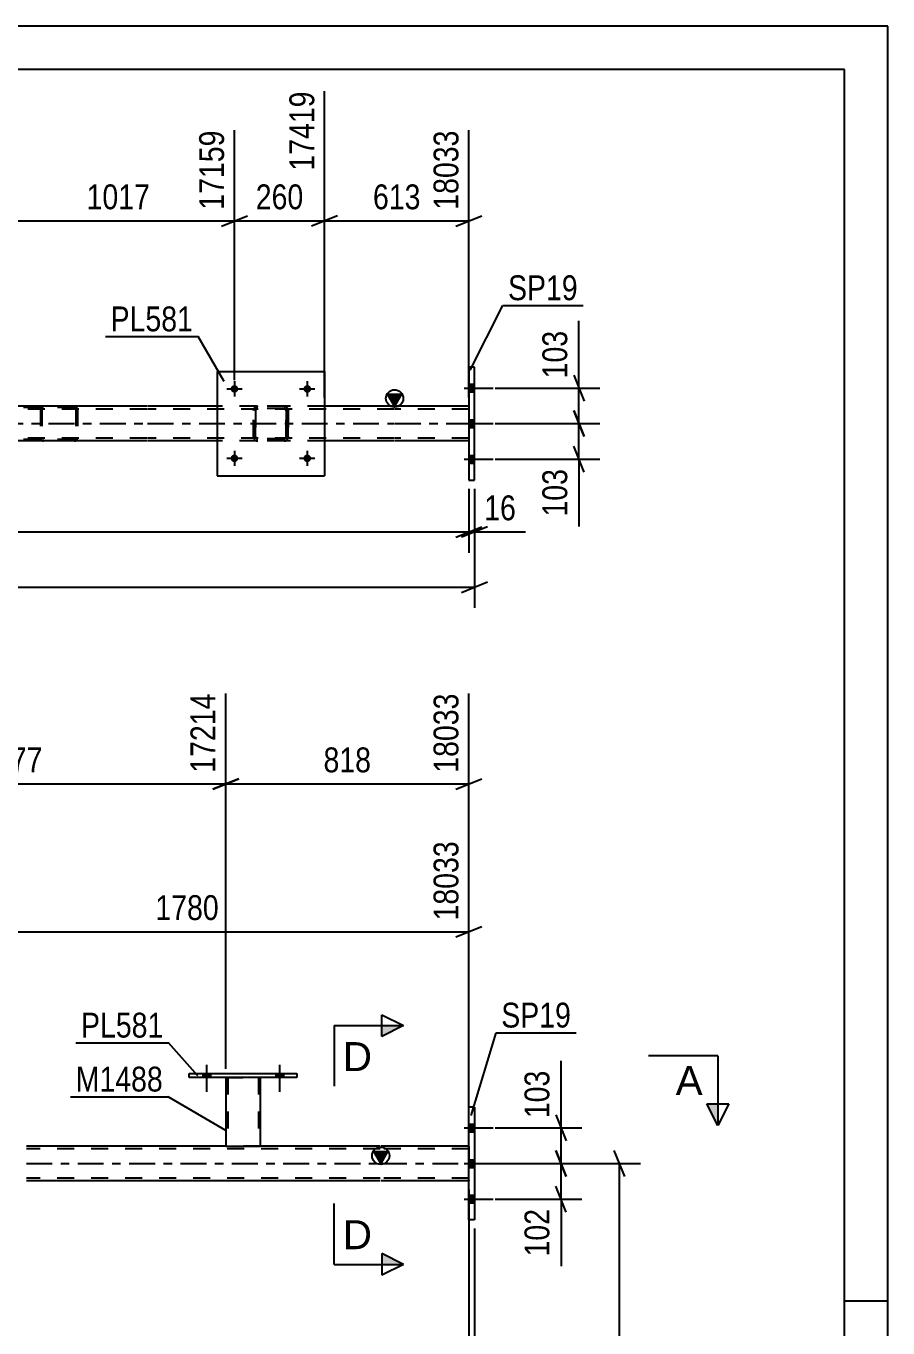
# Model space of a CAD drawing. Header units: millimetres. Extents: x 0 to 841, y 0 to 594.
# Drawn here: x 741.7 to 841, y 443.9 to 594 of the extents above; entities that cross this region are included whole.
import ezdxf

# ---------------------------------------------------------------- set-up
doc = ezdxf.new("R2010")
doc.units = ezdxf.units.MM
doc.linetypes.add('DXK_LINE_DOT2', pattern=[3.9198, 1.9599, -1.9599])
doc.linetypes.add('DXK_LINE_DOT3', pattern=[5.9187, 2.979, -0.9799, 0.9799, -0.9799])
doc.styles.add('Arial', font='ARIAL.TTF', dxfattribs={"height": 0.2})
doc.styles.add('Arial Narrow', font='ARIALN.TTF', dxfattribs={"height": 0.2})

# ---------------------------------------------------------------- blocks, each defined once
blk = doc.blocks.new('Unknown-814521973-1135')
at = {"color": 5, "linetype": 'Continuous'}
for p, q in [((841, 594), (0, 594)), ((841, 0), (841, 594)), ((836, 589), (5, 589)), ((836, 5), (836, 589)), ((841, 447), (836, 447))]:
    blk.add_line(p, q, dxfattribs=at)
blk = doc.blocks.new('Bolt-814521973-5054 - 4986')
at = {"linetype": 'Continuous'}
for points in [[(793.33, 551.83), (793.33, 552.71), (792.69, 552.71), (792.69, 551.83)], [(793.33, 551.83), (793.33, 552.71), (792.69, 552.71), (792.69, 551.83)], [(793.33, 551.83), (793.33, 552.71), (792.69, 552.71), (792.69, 551.83)], [(793.33, 547.73), (793.33, 548.61), (792.69, 548.61), (792.69, 547.73)], [(793.33, 547.73), (793.33, 548.61), (792.69, 548.61), (792.69, 547.73)], [(793.33, 543.63), (793.33, 544.51), (792.69, 544.51), (792.69, 543.63)], [(793.33, 543.63), (793.33, 544.51), (792.69, 544.51), (792.69, 543.63)], [(793.33, 543.63), (793.33, 544.51), (792.69, 544.51), (792.69, 543.63)]]:
    blk.add_hatch(color=1, dxfattribs=at).paths.add_polyline_path(points)
at = {"color": 1, "linetype": 'Continuous'}
for p, q in [((792.17, 552.27), (795.49, 552.27)), ((792.17, 552.27), (795.49, 552.27)), ((792.17, 552.27), (795.49, 552.27)), ((792.69, 552.71), (793.33, 552.71)), ((792.69, 552.71), (793.33, 552.71)), ((792.69, 552.71), (793.33, 552.71)), ((792.69, 551.83), (793.33, 551.83)), ((792.69, 551.83), (793.33, 551.83)), ((792.69, 551.83), (793.33, 551.83)), ((792.17, 548.17), (795.49, 548.17)), ((792.17, 548.17), (795.49, 548.17)), ((792.69, 548.61), (793.33, 548.61)), ((792.69, 548.61), (793.33, 548.61)), ((792.69, 547.73), (793.33, 547.73)), ((792.69, 547.73), (793.33, 547.73)), ((792.17, 544.07), (795.49, 544.07)), ((792.17, 544.07), (795.49, 544.07)), ((792.17, 544.07), (795.49, 544.07)), ((792.69, 544.51), (793.33, 544.51)), ((792.69, 544.51), (793.33, 544.51)), ((792.69, 544.51), (793.33, 544.51)), ((792.69, 543.63), (793.33, 543.63)), ((792.69, 543.63), (793.33, 543.63)), ((792.69, 543.63), (793.33, 543.63))]:
    blk.add_line(p, q, dxfattribs=at)
blk = doc.blocks.new('Part-814521973-5015 - 4986')
at = {"linetype": 'Continuous'}
blk.add_hatch(color=2, dxfattribs=at).paths.add_polyline_path([(784.13, 550.17), (783.33, 551.57), (784.93, 551.57)])
at = {"color": 2, "linetype": 'Continuous'}
for p, q in [((784.13, 550.17), (783.33, 551.57)), ((783.33, 551.57), (784.93, 551.57)), ((784.93, 551.57), (784.13, 550.17)), ((755.57, 550.17), (738.89, 550.17)), ((763.67, 550.17), (755.67, 550.17)), ((784.07, 550.17), (776.07, 550.17)), ((792.69, 550.17), (784.17, 550.17)), ((755.57, 546.17), (738.89, 546.17)), ((763.67, 546.17), (755.67, 546.17)), ((784.07, 546.17), (776.07, 546.17)), ((792.69, 546.17), (784.17, 546.17))]:
    blk.add_line(p, q, dxfattribs=at)
at = {"color": 7, "linetype": 'DXK_LINE_DOT2'}
for p, q in [((755.57, 549.85), (93.19, 549.85)), ((784.07, 549.85), (755.67, 549.85)), ((776.07, 550.17), (763.67, 550.17)), ((792.69, 549.85), (784.17, 549.85)), ((792.69, 550.17), (792.69, 546.17)), ((755.57, 546.49), (93.19, 546.49)), ((784.07, 546.49), (755.67, 546.49)), ((792.69, 546.49), (784.17, 546.49)), ((776.07, 546.17), (763.67, 546.17))]:
    blk.add_line(p, q, dxfattribs=at)
at = {"color": 7, "linetype": 'DXK_LINE_DOT3'}
for p, q in [((93.19, 548.17), (755.57, 548.17)), ((755.67, 548.17), (784.07, 548.17)), ((784.17, 548.17), (792.69, 548.17))]:
    blk.add_line(p, q, dxfattribs=at)
at = {"color": 2, "linetype": 'Continuous'}
blk.add_circle((784.13, 551.07), 1, dxfattribs=at)
blk = doc.blocks.new('Part-814521973-5077 - 4986')
at = {"color": 7, "linetype": 'DXK_LINE_DOT2'}
for p, q in [((747.23, 550.17), (731.9, 550.17)), ((747.23, 550.01), (731.9, 550.01)), ((743.34, 549.97), (743.32, 549.85)), ((743.32, 549.85), (743.32, 546.49)), ((743.49, 549.85), (743.5, 549.91)), ((743.49, 549.85), (743.49, 546.49)), ((743.5, 549.91), (743.54, 549.96)), ((743.66, 550.17), (743.53, 550.14)), ((743.54, 549.96), (743.59, 549.99)), ((743.59, 549.99), (743.66, 550.01)), ((747.36, 550.14), (747.23, 550.17)), ((747.23, 550.01), (747.3, 549.99)), ((747.3, 549.99), (747.32, 549.98)), ((747.32, 549.98), (747.35, 549.96)), ((747.35, 549.96), (747.39, 549.91)), ((747.39, 549.91), (747.4, 549.85)), ((747.4, 549.85), (747.4, 546.49)), ((747.57, 549.85), (747.55, 549.97)), ((747.57, 549.85), (747.57, 546.49)), ((747.23, 546.33), (731.9, 546.33)), ((743.32, 546.49), (743.34, 546.36)), ((743.5, 546.43), (743.49, 546.49)), ((743.54, 546.37), (743.5, 546.43)), ((743.54, 546.37), (743.57, 546.35)), ((743.57, 546.35), (743.59, 546.34)), ((743.59, 546.34), (743.66, 546.33)), ((747.3, 546.34), (747.23, 546.33)), ((747.35, 546.37), (747.3, 546.34)), ((747.39, 546.43), (747.35, 546.37)), ((747.4, 546.49), (747.39, 546.43)), ((747.55, 546.36), (747.57, 546.49)), ((747.23, 546.17), (731.9, 546.17)), ((743.53, 546.19), (743.66, 546.17)), ((747.23, 546.17), (747.36, 546.19))]:
    blk.add_line(p, q, dxfattribs=at)
for centre, start, end in [((743.64, 549.83), 110.7583, 155.68), ((747.25, 549.83), 24.32, 69.2417), ((743.64, 546.5), 204.32, 249.2417), ((747.25, 546.5), 290.7583, 335.68)]:
    blk.add_arc(centre, 0.331, start, end, dxfattribs=at)
blk = doc.blocks.new('Bolt-814521973-5217 - 4986')
at = {"linetype": 'Continuous'}
for points in [[(766.11, 544.17, -1), (765.23, 544.17, -1)], [(774.51, 544.17, -1), (773.63, 544.17, -1)]]:
    blk.add_hatch(color=1, dxfattribs=at).paths.add_polyline_path(points)
at = {"color": 1, "linetype": 'Continuous'}
for p, q in [((765.67, 545.05), (765.67, 543.29)), ((774.07, 545.05), (774.07, 543.29)), ((764.79, 544.17), (766.55, 544.17)), ((773.19, 544.17), (774.95, 544.17))]:
    blk.add_line(p, q, dxfattribs=at)
blk = doc.blocks.new('Part-814521973-5107 - 4986')
at = {"color": 2, "linetype": 'Continuous'}
for p, q in [((793.33, 554.67), (792.69, 554.67)), ((792.69, 554.67), (792.69, 541.67)), ((793.33, 541.67), (793.33, 554.67)), ((792.69, 541.67), (793.33, 541.67))]:
    blk.add_line(p, q, dxfattribs=at)
blk = doc.blocks.new('Part-814521973-5195 - 4986')
at = {"color": 2, "linetype": 'Continuous'}
for p, q in [((763.67, 554.17), (763.67, 542.17)), ((763.67, 554.17), (776.07, 554.17)), ((776.07, 554.17), (776.07, 542.17)), ((763.67, 542.17), (776.07, 542.17))]:
    blk.add_line(p, q, dxfattribs=at)
blk = doc.blocks.new('Part-814521973-5196 - 4986')
at = {"color": 7, "linetype": 'DXK_LINE_DOT2'}
for p, q in [((767.87, 549.69), (767.91, 549.87)), ((767.91, 549.87), (767.87, 549.69)), ((767.87, 546.65), (767.87, 549.69)), ((767.87, 549.69), (767.87, 549.69)), ((767.87, 546.65), (767.87, 549.69)), ((768.11, 549.69), (768.13, 549.78)), ((768.13, 549.78), (768.11, 549.69)), ((768.11, 546.65), (768.11, 549.69)), ((768.11, 549.69), (768.11, 549.69)), ((768.11, 549.69), (768.11, 546.65)), ((768.13, 549.78), (768.18, 549.86)), ((768.18, 549.86), (768.13, 549.78)), ((768.17, 550.13), (768.35, 550.17)), ((768.35, 550.17), (768.17, 550.13)), ((768.18, 549.86), (768.26, 549.91)), ((768.26, 549.91), (768.18, 549.86)), ((768.26, 549.91), (768.35, 549.93)), ((768.35, 549.93), (768.26, 549.91)), ((771.39, 550.17), (768.35, 550.17)), ((771.39, 549.93), (768.35, 549.93)), ((771.39, 550.17), (771.58, 550.13)), ((771.58, 550.13), (771.39, 550.17)), ((771.39, 549.93), (771.48, 549.91)), ((771.48, 549.91), (771.39, 549.93)), ((771.48, 549.91), (771.56, 549.86)), ((771.56, 549.86), (771.48, 549.91)), ((771.56, 549.86), (771.61, 549.78)), ((771.61, 549.78), (771.56, 549.86)), ((771.61, 549.78), (771.63, 549.69)), ((771.63, 549.69), (771.61, 549.78)), ((771.63, 546.65), (771.63, 549.69)), ((771.63, 549.69), (771.63, 549.69)), ((771.63, 549.69), (771.63, 546.65)), ((771.84, 549.87), (771.87, 549.69)), ((771.87, 549.69), (771.84, 549.87)), ((771.87, 546.65), (771.87, 549.69)), ((771.87, 549.69), (771.87, 549.69)), ((771.87, 549.69), (771.87, 546.65)), ((767.87, 546.65), (767.87, 546.65)), ((767.91, 546.46), (767.87, 546.65)), ((767.87, 546.65), (767.91, 546.46)), ((768.11, 546.65), (768.11, 546.65)), ((768.13, 546.55), (768.11, 546.65)), ((768.11, 546.65), (768.13, 546.55)), ((768.18, 546.48), (768.13, 546.55)), ((768.13, 546.55), (768.18, 546.48)), ((768.26, 546.42), (768.18, 546.48)), ((768.18, 546.48), (768.26, 546.42)), ((768.35, 546.41), (768.26, 546.42)), ((768.26, 546.42), (768.35, 546.41)), ((771.39, 546.41), (768.35, 546.41)), ((771.48, 546.42), (771.39, 546.41)), ((771.39, 546.41), (771.48, 546.42)), ((771.56, 546.48), (771.48, 546.42)), ((771.48, 546.42), (771.56, 546.48)), ((771.61, 546.55), (771.56, 546.48)), ((771.56, 546.48), (771.61, 546.55)), ((771.63, 546.65), (771.61, 546.55)), ((771.61, 546.55), (771.63, 546.65)), ((771.63, 546.65), (771.63, 546.65)), ((771.87, 546.65), (771.84, 546.46)), ((771.84, 546.46), (771.87, 546.65)), ((771.87, 546.65), (771.87, 546.65)), ((768.35, 546.17), (768.17, 546.2)), ((768.17, 546.2), (768.35, 546.17)), ((771.39, 546.17), (768.35, 546.17)), ((771.58, 546.2), (771.39, 546.17)), ((771.39, 546.17), (771.58, 546.2))]:
    blk.add_line(p, q, dxfattribs=at)
at = {"color": 7, "linetype": 'DXK_LINE_DOT3'}
blk.add_line((769.87, 548.17), (769.87, 548.17), dxfattribs=at)
at = {"color": 7, "linetype": 'DXK_LINE_DOT2'}
for centre, start, end in [((768.35, 549.69), 112.5, 157.5), ((768.35, 549.69), 112.5, 157.5), ((771.39, 549.69), 22.5, 67.5), ((771.39, 549.69), 22.5, 67.5), ((768.35, 546.65), 202.5, 247.5), ((768.35, 546.65), 202.5, 247.5), ((771.39, 546.65), 292.5, 337.5), ((771.39, 546.65), 292.5, 337.5)]:
    blk.add_arc(centre, 0.48, start, end, dxfattribs=at)
blk = doc.blocks.new('Bolt-814521973-5216 - 4986')
at = {"linetype": 'Continuous'}
for points in [[(766.11, 552.17, -1), (765.23, 552.17, -1)], [(774.51, 552.17, -1), (773.63, 552.17, -1)]]:
    blk.add_hatch(color=1, dxfattribs=at).paths.add_polyline_path(points)
at = {"color": 1, "linetype": 'Continuous'}
for p, q in [((765.67, 553.05), (765.67, 551.29)), ((774.07, 553.05), (774.07, 551.29)), ((764.79, 552.17), (766.55, 552.17)), ((773.19, 552.17), (774.95, 552.17))]:
    blk.add_line(p, q, dxfattribs=at)
blk = doc.blocks.new('Part-814521973-3394 - 3269')
at = {"color": 2, "linetype": 'Continuous'}
for p, q in [((764.67, 472.79), (764.67, 464.88)), ((768.67, 464.88), (768.67, 472.79)), ((764.67, 464.88), (768.67, 464.88))]:
    blk.add_line(p, q, dxfattribs=at)
at = {"color": 7, "linetype": 'DXK_LINE_DOT2'}
for p, q in [((764.67, 472.79), (768.67, 472.79)), ((764.67, 472.79), (764.67, 472.79)), ((764.67, 472.79), (764.67, 472.79)), ((764.91, 472.79), (764.91, 464.88)), ((768.43, 472.79), (768.43, 464.88)), ((768.67, 472.79), (768.67, 472.79)), ((768.67, 472.79), (768.67, 472.79)), ((768.38, 464.88), (768.41, 464.88)), ((768.38, 464.88), (768.41, 464.88)), ((768.41, 464.88), (768.43, 464.88)), ((768.41, 464.88), (768.43, 464.88))]:
    blk.add_line(p, q, dxfattribs=at)
blk = doc.blocks.new('Bolt-814521973-3282 - 3269')
at = {"linetype": 'Continuous'}
for points in [[(762.03, 472.79), (762.91, 472.79), (762.91, 473.27), (762.03, 473.27)], [(770.43, 472.79), (771.31, 472.79), (771.31, 473.27), (770.43, 473.27)]]:
    blk.add_hatch(color=1, dxfattribs=at).paths.add_polyline_path(points)
at = {"color": 1, "linetype": 'Continuous'}
for p, q in [((762.47, 474.27), (762.47, 471.15)), ((770.87, 474.27), (770.87, 471.15)), ((762.03, 473.27), (762.03, 472.79)), ((762.91, 473.27), (762.91, 472.79)), ((770.43, 473.27), (770.43, 472.79)), ((771.31, 473.27), (771.31, 472.79))]:
    blk.add_line(p, q, dxfattribs=at)
blk = doc.blocks.new('Bolt-814521973-3283 - 3269')
at = {"linetype": 'Continuous'}
for points in [[(762.03, 472.79), (762.91, 472.79), (762.91, 473.27), (762.03, 473.27)], [(770.43, 472.79), (771.31, 472.79), (771.31, 473.27), (770.43, 473.27)]]:
    blk.add_hatch(color=1, dxfattribs=at).paths.add_polyline_path(points)
at = {"color": 1, "linetype": 'Continuous'}
for p, q in [((762.47, 474.27), (762.47, 471.15)), ((770.87, 474.27), (770.87, 471.15)), ((762.03, 473.27), (762.03, 472.79)), ((762.91, 473.27), (762.91, 472.79)), ((770.43, 473.27), (770.43, 472.79)), ((771.31, 473.27), (771.31, 472.79))]:
    blk.add_line(p, q, dxfattribs=at)
blk = doc.blocks.new('Part-814521973-3389 - 3269')
at = {"color": 2, "linetype": 'Continuous'}
for p, q in [((760.47, 473.27), (772.87, 473.27)), ((760.47, 472.79), (760.47, 473.27)), ((772.87, 472.79), (760.47, 472.79)), ((772.87, 473.27), (772.87, 472.79))]:
    blk.add_line(p, q, dxfattribs=at)
blk = doc.blocks.new('Part-814521973-3542 - 3269')
at = {"color": 2, "linetype": 'Continuous'}
for p, q in [((793.33, 469.38), (792.69, 469.38)), ((792.69, 456.38), (792.69, 469.38)), ((793.33, 469.38), (793.33, 456.38)), ((793.33, 456.38), (792.69, 456.38))]:
    blk.add_line(p, q, dxfattribs=at)
blk = doc.blocks.new('Bolt-814521973-3578 - 3269')
at = {"linetype": 'Continuous'}
for points in [[(793.33, 466.54), (793.33, 467.42), (792.69, 467.42), (792.69, 466.54)], [(793.33, 466.54), (793.33, 467.42), (792.69, 467.42), (792.69, 466.54)], [(793.33, 466.54), (793.33, 467.42), (792.69, 467.42), (792.69, 466.54)], [(793.33, 462.44), (793.33, 463.32), (792.69, 463.32), (792.69, 462.44)], [(793.33, 462.44), (793.33, 463.32), (792.69, 463.32), (792.69, 462.44)], [(793.33, 458.34), (793.33, 459.22), (792.69, 459.22), (792.69, 458.34)], [(793.33, 458.34), (793.33, 459.22), (792.69, 459.22), (792.69, 458.34)], [(793.33, 458.34), (793.33, 459.22), (792.69, 459.22), (792.69, 458.34)]]:
    blk.add_hatch(color=1, dxfattribs=at).paths.add_polyline_path(points)
at = {"color": 1, "linetype": 'Continuous'}
for p, q in [((792.17, 466.98), (795.49, 466.98)), ((792.17, 466.98), (795.49, 466.98)), ((792.17, 466.98), (795.49, 466.98)), ((792.69, 467.42), (793.33, 467.42)), ((792.69, 467.42), (793.33, 467.42)), ((792.69, 467.42), (793.33, 467.42)), ((792.69, 466.54), (793.33, 466.54)), ((792.69, 466.54), (793.33, 466.54)), ((792.69, 466.54), (793.33, 466.54)), ((792.17, 462.88), (795.49, 462.88)), ((792.17, 462.88), (795.49, 462.88)), ((792.69, 463.32), (793.33, 463.32)), ((792.69, 463.32), (793.33, 463.32)), ((792.69, 462.44), (793.33, 462.44)), ((792.69, 462.44), (793.33, 462.44)), ((792.69, 459.22), (793.33, 459.22)), ((792.69, 459.22), (793.33, 459.22)), ((792.69, 459.22), (793.33, 459.22)), ((792.17, 458.78), (795.49, 458.78)), ((792.17, 458.78), (795.49, 458.78)), ((792.17, 458.78), (795.49, 458.78)), ((792.69, 458.34), (793.33, 458.34)), ((792.69, 458.34), (793.33, 458.34)), ((792.69, 458.34), (793.33, 458.34))]:
    blk.add_line(p, q, dxfattribs=at)
blk = doc.blocks.new('Part-814521973-3675 - 3269')
at = {"linetype": 'Continuous'}
blk.add_hatch(color=2, dxfattribs=at).paths.add_polyline_path([(782.53, 462.88), (781.73, 464.28), (783.33, 464.28)])
at = {"color": 2, "linetype": 'Continuous'}
for p, q in [((764.67, 464.88), (741.7, 464.88)), ((782.47, 464.88), (768.67, 464.88)), ((782.53, 462.88), (781.73, 464.28)), ((781.73, 464.28), (783.33, 464.28)), ((783.33, 464.28), (782.53, 462.88)), ((792.69, 464.88), (782.57, 464.88)), ((782.47, 460.88), (741.7, 460.88)), ((792.69, 460.88), (782.57, 460.88))]:
    blk.add_line(p, q, dxfattribs=at)
at = {"color": 7, "linetype": 'DXK_LINE_DOT2'}
for p, q in [((782.47, 464.56), (741.7, 464.56)), ((768.67, 464.88), (764.67, 464.88)), ((792.69, 464.56), (782.57, 464.56)), ((792.69, 464.88), (792.69, 460.88)), ((782.47, 461.2), (741.7, 461.2)), ((792.69, 461.2), (782.57, 461.2))]:
    blk.add_line(p, q, dxfattribs=at)
at = {"color": 7, "linetype": 'DXK_LINE_DOT3'}
for p, q in [((741.7, 462.88), (782.47, 462.88)), ((782.57, 462.88), (792.69, 462.88))]:
    blk.add_line(p, q, dxfattribs=at)
at = {"color": 2, "linetype": 'Continuous'}
blk.add_circle((782.53, 463.78), 1, dxfattribs=at)
blk = doc.blocks.new('StraightDimension-814521973-5855 - 4986')
at = {"color": 7, "linetype": 'Continuous'}
for p, q in [((793.33, 540.67), (793.33, 526.92)), ((791.83, 528.72), (794.83, 529.92)), ((92.55, 529.32), (793.33, 529.32))]:
    blk.add_line(p, q, dxfattribs=at)
blk = doc.blocks.new('StraightDimension-814521973-5843 - 4986')
at = {"color": 7, "linetype": 'Continuous'}
for p, q in [((776.07, 551.17), (776.07, 586.48)), ((792.69, 551.17), (792.69, 581.98)), ((777.57, 572.13), (774.57, 570.93)), ((791.19, 570.93), (794.19, 572.13)), ((776.07, 571.53), (792.69, 571.53))]:
    blk.add_line(p, q, dxfattribs=at)
at = {"color": 0}
blk.add_wipeout([(787.72, 572.28), (787.72, 576.48), (781.04, 576.48), (781.04, 572.28)], dxfattribs=at)
at = {"color": 3, "style": 'Arial Narrow'}
blk.add_text('613', height=2.863, dxfattribs=at).set_placement((781.64, 572.88))
at = {"color": 0, "linetype": 'Continuous'}
blk.add_wipeout([(792.09, 582.58), (787.89, 582.58), (787.89, 572.23), (792.09, 572.23)], dxfattribs=at)
at = {"color": 3, "linetype": 'Continuous', "style": 'Arial Narrow'}
blk.add_text('18033', height=2.863, rotation=90.0002, dxfattribs=at).set_placement((791.49, 572.83))
blk = doc.blocks.new('StraightDimension-814521973-5256 - 4986')
at = {"color": 7, "linetype": 'Continuous'}
for p, q in [((804.78, 549.67), (805.98, 546.67)), ((795.73, 548.17), (807.78, 548.17)), ((805.38, 544.07), (805.38, 548.17)), ((805.98, 542.57), (804.78, 545.57)), ((795.73, 544.07), (807.78, 544.07))]:
    blk.add_line(p, q, dxfattribs=at)
at = {"color": 0}
blk.add_wipeout([(804.63, 543.54), (800.43, 543.54), (800.43, 536.86), (804.63, 536.86)], dxfattribs=at)
at = {"color": 7, "linetype": 'Continuous'}
blk.add_line((805.38, 544.07), (805.38, 536.33), dxfattribs=at)
blk.add_line((805.38, 544.07), (805.38, 536.33), dxfattribs=at)
at = {"color": 3, "style": 'Arial Narrow'}
blk.add_text('103', height=2.863, rotation=90.0002, dxfattribs=at).set_placement((804.03, 537.46))
blk = doc.blocks.new('StraightDimension-814521973-5266 - 4986')
at = {"color": 7, "linetype": 'Continuous'}
for p, q in [((795.73, 552.27), (807.78, 552.27)), ((804.78, 553.77), (805.98, 550.77)), ((805.38, 548.17), (805.38, 552.27)), ((805.98, 546.67), (804.78, 549.67)), ((795.73, 548.17), (807.78, 548.17))]:
    blk.add_line(p, q, dxfattribs=at)
at = {"color": 0}
blk.add_wipeout([(804.63, 559.48), (800.43, 559.48), (800.43, 552.79), (804.63, 552.79)], dxfattribs=at)
at = {"color": 7, "linetype": 'Continuous'}
blk.add_line((805.38, 552.27), (805.38, 560), dxfattribs=at)
blk.add_line((805.38, 552.27), (805.38, 560), dxfattribs=at)
at = {"color": 3, "style": 'Arial Narrow'}
blk.add_text('103', height=2.863, rotation=90.0002, dxfattribs=at).set_placement((804.03, 553.39))
blk = doc.blocks.new('StraightDimension-814521973-5287 - 4986')
at = {"color": 7, "linetype": 'Continuous'}
for p, q in [((792.69, 540.67), (792.69, 533.28)), ((791.19, 535.08), (794.19, 536.28)), ((93.19, 535.68), (792.69, 535.68))]:
    blk.add_line(p, q, dxfattribs=at)
blk = doc.blocks.new('StraightDimension-814521973-5297 - 4986')
at = {"color": 7, "linetype": 'Continuous'}
for p, q in [((792.69, 540.67), (792.69, 533.28)), ((793.33, 540.67), (793.33, 533.28)), ((791.19, 535.08), (794.19, 536.28)), ((794.83, 536.28), (791.83, 535.08)), ((792.69, 535.68), (793.33, 535.68))]:
    blk.add_line(p, q, dxfattribs=at)
at = {"color": 0}
blk.add_wipeout([(798.71, 536.43), (798.71, 540.63), (793.86, 540.63), (793.86, 536.43)], dxfattribs=at)
at = {"color": 7, "linetype": 'Continuous'}
blk.add_line((793.33, 535.68), (799.24, 535.68), dxfattribs=at)
blk.add_line((793.33, 535.68), (799.24, 535.68), dxfattribs=at)
at = {"color": 3, "style": 'Arial Narrow'}
blk.add_text('16', height=2.863, dxfattribs=at).set_placement((794.46, 537.03))
blk = doc.blocks.new('StraightDimension-814521973-5807 - 4986')
at = {"color": 7, "linetype": 'Continuous'}
for p, q in [((738.89, 551.17), (738.89, 586.48)), ((765.67, 553.17), (765.67, 581.98)), ((740.39, 572.13), (737.39, 570.93)), ((764.17, 570.93), (767.17, 572.13)), ((738.89, 571.53), (765.67, 571.53))]:
    blk.add_line(p, q, dxfattribs=at)
at = {"color": 0, "linetype": 'Continuous'}
blk.add_wipeout([(765.07, 582.58), (760.87, 582.58), (760.87, 572.23), (765.07, 572.23)], dxfattribs=at)
at = {"color": 0}
blk.add_wipeout([(756.54, 572.28), (756.54, 576.48), (748.03, 576.48), (748.03, 572.28)], dxfattribs=at)
at = {"color": 3, "linetype": 'Continuous', "style": 'Arial Narrow'}
blk.add_text('17159', height=2.863, rotation=90.0002, dxfattribs=at).set_placement((764.47, 572.83))
at = {"color": 3, "style": 'Arial Narrow'}
blk.add_text('1017', height=2.863, dxfattribs=at).set_placement((748.63, 572.88))
blk = doc.blocks.new('StraightDimension-814521973-5827 - 4986')
at = {"color": 7, "linetype": 'Continuous'}
for p, q in [((776.07, 551.17), (776.07, 586.48)), ((765.67, 553.17), (765.67, 581.98)), ((764.17, 570.93), (767.17, 572.13)), ((777.57, 572.13), (774.57, 570.93)), ((765.67, 571.53), (776.07, 571.53))]:
    blk.add_line(p, q, dxfattribs=at)
at = {"color": 0}
blk.add_wipeout([(774.21, 572.28), (774.21, 576.48), (767.53, 576.48), (767.53, 572.28)], dxfattribs=at)
at = {"color": 3, "style": 'Arial Narrow'}
blk.add_text('260', height=2.863, dxfattribs=at).set_placement((768.13, 572.88))
at = {"color": 0, "linetype": 'Continuous'}
blk.add_wipeout([(775.47, 587.08), (771.27, 587.08), (771.27, 576.73), (775.47, 576.73)], dxfattribs=at)
at = {"color": 3, "linetype": 'Continuous', "style": 'Arial Narrow'}
blk.add_text('17419', height=2.863, rotation=90.0002, dxfattribs=at).set_placement((774.87, 577.33))
blk = doc.blocks.new('StraightDimension-814521973-10650 - 3269')
at = {"color": 7, "linetype": 'Continuous'}
for p, q in [((802.72, 468.48), (803.92, 465.48)), ((795.73, 466.98), (805.72, 466.98)), ((803.32, 462.88), (803.32, 466.98)), ((803.92, 461.38), (802.72, 464.38)), ((795.18, 462.88), (805.72, 462.88))]:
    blk.add_line(p, q, dxfattribs=at)
at = {"color": 0}
blk.add_wipeout([(802.57, 474.19), (798.37, 474.19), (798.37, 467.51), (802.57, 467.51)], dxfattribs=at)
at = {"color": 7, "linetype": 'Continuous'}
blk.add_line((803.32, 466.98), (803.32, 474.72), dxfattribs=at)
blk.add_line((803.32, 466.98), (803.32, 474.72), dxfattribs=at)
at = {"color": 3, "style": 'Arial Narrow'}
blk.add_text('103', height=2.863, rotation=90.0002, dxfattribs=at).set_placement((801.97, 468.11))
blk = doc.blocks.new('StraightDimension-814521973-10651 - 3269')
at = {"color": 7, "linetype": 'Continuous'}
for p, q in [((802.72, 464.38), (803.92, 461.38)), ((795.18, 462.88), (805.72, 462.88)), ((803.32, 458.78), (803.32, 462.88)), ((803.92, 457.28), (802.72, 460.28)), ((795.73, 458.78), (805.72, 458.78))]:
    blk.add_line(p, q, dxfattribs=at)
at = {"color": 0}
blk.add_wipeout([(802.57, 458.26), (798.37, 458.26), (798.37, 451.57), (802.57, 451.57)], dxfattribs=at)
at = {"color": 7, "linetype": 'Continuous'}
blk.add_line((803.32, 458.78), (803.32, 451.05), dxfattribs=at)
blk.add_line((803.32, 458.78), (803.32, 451.05), dxfattribs=at)
at = {"color": 3, "style": 'Arial Narrow'}
blk.add_text('102', height=2.863, rotation=90.0002, dxfattribs=at).set_placement((801.97, 452.17))
blk = doc.blocks.new('StraightDimension-814521973-4608 - 3269')
at = {"color": 7, "linetype": 'Continuous'}
for p, q in [((727.74, 461.88), (727.74, 500.04)), ((792.69, 465.88), (792.69, 500.04)), ((729.24, 490.2), (726.24, 489)), ((727.74, 489.6), (792.69, 489.6)), ((791.19, 489), (794.19, 490.2))]:
    blk.add_line(p, q, dxfattribs=at)
at = {"color": 0, "linetype": 'Continuous'}
blk.add_wipeout([(792.09, 500.64), (787.89, 500.64), (787.89, 490.3), (792.09, 490.3)], dxfattribs=at)
at = {"color": 0}
blk.add_wipeout([(764.47, 490.35), (764.47, 494.55), (755.96, 494.55), (755.96, 490.35)], dxfattribs=at)
at = {"color": 3, "linetype": 'Continuous', "style": 'Arial Narrow'}
blk.add_text('18033', height=2.863, rotation=90.0002, dxfattribs=at).set_placement((791.49, 490.9))
at = {"color": 3, "style": 'Arial Narrow'}
blk.add_text('1780', height=2.863, dxfattribs=at).set_placement((756.56, 490.95))
blk = doc.blocks.new('StraightDimension-814521973-4239 - 3269')
at = {"color": 7, "linetype": 'Continuous'}
for p, q in [((810.66, 461.38), (809.46, 464.38)), ((794.33, 462.88), (812.46, 462.88)), ((810.06, 337.02), (810.06, 462.88)), ((809.46, 338.52), (810.66, 335.52)), ((753.46, 337.02), (812.46, 337.02))]:
    blk.add_line(p, q, dxfattribs=at)
at = {"color": 0}
blk.add_wipeout([(809.31, 404.21), (805.11, 404.21), (805.11, 395.7), (809.31, 395.7)], dxfattribs=at)
at = {"color": 3, "style": 'Arial Narrow'}
blk.add_text('3147', height=2.863, rotation=90.0002, dxfattribs=at).set_placement((808.71, 396.3))
blk = doc.blocks.new('StraightDimension-814521973-4563 - 3269')
at = {"color": 7, "linetype": 'Continuous'}
blk.add_line((793.33, 455.38), (793.33, 296.74), dxfattribs=at)
blk = doc.blocks.new('StraightDimension-814521973-4228 - 3269')
at = {"color": 7, "linetype": 'Continuous'}
for p, q in [((792.69, 459.88), (792.69, 396.05)), ((751.82, 340.66), (751.82, 401.3)), ((753.32, 399.05), (750.32, 397.85)), ((751.82, 398.45), (792.69, 398.45)), ((791.19, 397.85), (794.19, 399.05))]:
    blk.add_line(p, q, dxfattribs=at)
at = {"color": 0}
blk.add_wipeout([(776.51, 399.2), (776.51, 403.4), (768, 403.4), (768, 399.2)], dxfattribs=at)
at = {"color": 3, "style": 'Arial Narrow'}
blk.add_text('1139', height=2.863, dxfattribs=at).set_placement((768.6, 399.8))
blk = doc.blocks.new('StraightDimension-814521973-4125 - 3269')
at = {"color": 7, "linetype": 'Continuous'}
for p, q in [((715.12, 473.79), (715.12, 517.07)), ((764.67, 473.79), (764.67, 517.07)), ((716.62, 507.23), (713.62, 506.03)), ((715.12, 506.63), (764.67, 506.63)), ((763.17, 506.03), (766.17, 507.23))]:
    blk.add_line(p, q, dxfattribs=at)
at = {"color": 0, "linetype": 'Continuous'}
blk.add_wipeout([(764.07, 517.67), (759.87, 517.67), (759.87, 507.33), (764.07, 507.33)], dxfattribs=at)
at = {"color": 0}
blk.add_wipeout([(744.15, 507.38), (744.15, 511.58), (735.64, 511.58), (735.64, 507.38)], dxfattribs=at)
at = {"color": 3, "linetype": 'Continuous', "style": 'Arial Narrow'}
blk.add_text('17214', height=2.863, rotation=90.0002, dxfattribs=at).set_placement((763.47, 507.93))
at = {"color": 3, "style": 'Arial Narrow'}
blk.add_text('1277', height=2.863, dxfattribs=at).set_placement((736.24, 507.98))
blk = doc.blocks.new('StraightDimension-814521973-4135 - 3269')
at = {"color": 7, "linetype": 'Continuous'}
for p, q in [((764.67, 473.79), (764.67, 517.07)), ((792.69, 465.88), (792.69, 517.07)), ((766.17, 507.23), (763.17, 506.03)), ((764.67, 506.63), (792.69, 506.63)), ((791.19, 506.03), (794.19, 507.23))]:
    blk.add_line(p, q, dxfattribs=at)
at = {"color": 0, "linetype": 'Continuous'}
blk.add_wipeout([(792.09, 517.67), (787.89, 517.67), (787.89, 507.33), (792.09, 507.33)], dxfattribs=at)
at = {"color": 0}
blk.add_wipeout([(782.02, 507.38), (782.02, 511.58), (775.34, 511.58), (775.34, 507.38)], dxfattribs=at)
at = {"color": 3, "linetype": 'Continuous', "style": 'Arial Narrow'}
blk.add_text('18033', height=2.863, rotation=90.0002, dxfattribs=at).set_placement((791.49, 507.93))
at = {"color": 3, "style": 'Arial Narrow'}
blk.add_text('818', height=2.863, dxfattribs=at).set_placement((775.94, 507.98))
blk = doc.blocks.new('Mark-814521973-5103 - 4986')
at = {"color": 0}
blk.add_wipeout([(805.25, 562.4), (805.25, 565.4), (797.21, 565.4), (797.21, 562.4)], dxfattribs=at)
blk.add_wipeout([(805.25, 562.4), (805.25, 565.4), (797.21, 565.4), (797.21, 562.4)], dxfattribs=at)
at = {"color": 30, "linetype": 'Continuous'}
for p, q in [((792.84, 554.33), (796.61, 561.8)), ((796.61, 561.8), (805.85, 561.8))]:
    blk.add_line(p, q, dxfattribs=at)
at = {"color": 3, "style": 'Arial Narrow'}
blk.add_text('SP19', height=2.863, dxfattribs=at).set_placement((797.21, 562.4))
blk = doc.blocks.new('Mark-814521973-5191 - 4986')
at = {"color": 0}
blk.add_wipeout([(760.9, 558.81), (760.9, 561.81), (751.4, 561.81), (751.4, 558.81)], dxfattribs=at)
blk.add_wipeout([(760.9, 558.81), (760.9, 561.81), (751.4, 561.81), (751.4, 558.81)], dxfattribs=at)
at = {"color": 30, "linetype": 'Continuous'}
for p in [(750.8, 558.21), (764.5, 553.02)]:
    blk.add_line(p, (761.5, 558.21), dxfattribs=at)
at = {"color": 3, "style": 'Arial Narrow'}
blk.add_text('PL581', height=2.863, dxfattribs=at).set_placement((751.4, 558.81))
blk = doc.blocks.new('Mark-814521973-3385 - 3269')
at = {"color": 0}
blk.add_wipeout([(757.49, 477.4), (757.49, 480.4), (747.99, 480.4), (747.99, 477.4)], dxfattribs=at)
blk.add_wipeout([(757.49, 477.4), (757.49, 480.4), (747.99, 480.4), (747.99, 477.4)], dxfattribs=at)
at = {"color": 30, "linetype": 'Continuous'}
for p in [(747.39, 476.8), (761.46, 472.98)]:
    blk.add_line(p, (758.09, 476.8), dxfattribs=at)
at = {"color": 3, "style": 'Arial Narrow'}
blk.add_text('PL581', height=2.863, dxfattribs=at).set_placement((747.99, 477.4))
blk = doc.blocks.new('Mark-814521973-3390 - 3269')
at = {"color": 0}
blk.add_wipeout([(757.43, 471.18), (757.43, 474.18), (747.38, 474.18), (747.38, 471.18)], dxfattribs=at)
blk.add_wipeout([(757.43, 471.18), (757.43, 474.18), (747.38, 474.18), (747.38, 471.18)], dxfattribs=at)
at = {"color": 30, "linetype": 'Continuous'}
for p in [(746.78, 470.58), (764.67, 466.68)]:
    blk.add_line(p, (758.03, 470.58), dxfattribs=at)
at = {"color": 3, "style": 'Arial Narrow'}
blk.add_text('M1488', height=2.863, dxfattribs=at).set_placement((747.38, 471.18))
blk = doc.blocks.new('Mark-814521973-3538 - 3269')
at = {"color": 0}
blk.add_wipeout([(804.47, 478.56), (804.47, 481.56), (796.43, 481.56), (796.43, 478.56)], dxfattribs=at)
blk.add_wipeout([(804.47, 478.56), (804.47, 481.56), (796.43, 481.56), (796.43, 478.56)], dxfattribs=at)
at = {"color": 30, "linetype": 'Continuous'}
for p, q in [((792.94, 468.41), (795.83, 477.96)), ((795.83, 477.96), (805.07, 477.96))]:
    blk.add_line(p, q, dxfattribs=at)
at = {"color": 3, "style": 'Arial Narrow'}
blk.add_text('SP19', height=2.863, dxfattribs=at).set_placement((796.43, 478.56))
blk = doc.blocks.new('SectionMark-814521973-4911 - 3269')
at = {"linetype": 'Continuous'}
for points in [[(782.66, 477.54), (782.66, 478.79), (785.16, 478.79)], [(782.66, 451.26), (782.66, 452.51), (785.16, 451.26)]]:
    blk.add_hatch(color=6, dxfattribs=at).paths.add_polyline_path(points)
at = {"color": 6, "linetype": 'Continuous'}
for p, q in [((777.16, 478.79), (777.16, 471.79)), ((777.16, 478.79), (785.16, 478.79)), ((782.66, 477.54), (782.66, 480.04)), ((782.66, 480.04), (785.16, 478.79)), ((785.16, 478.79), (782.66, 477.54)), ((777.16, 451.26), (777.16, 458.26)), ((785.16, 451.26), (782.66, 452.51)), ((782.66, 452.51), (782.66, 450.01)), ((777.16, 451.26), (785.16, 451.26)), ((785.16, 451.26), (782.66, 450.01))]:
    blk.add_line(p, q, dxfattribs=at)
at = {"color": 0, "linetype": 'Continuous'}
for points in [[(781.53, 473.54), (781.53, 477.04), (778.16, 477.04), (778.16, 473.54)], [(781.53, 453.01), (781.53, 456.51), (778.16, 456.51), (778.16, 453.01)]]:
    blk.add_wipeout(points, dxfattribs=at)
at = {"color": 3, "linetype": 'Continuous', "style": 'Arial'}
for p in [(778.16, 473.54), (778.16, 453.01)]:
    blk.add_text('D', height=3.34, dxfattribs=at).set_placement(p)
blk = doc.blocks.new('SectionMark-814521973-4901 - 3269')
at = {"linetype": 'Continuous'}
blk.add_hatch(color=6, dxfattribs=at).paths.add_polyline_path([(820.14, 469.78), (821.39, 469.78), (821.39, 467.28)])
at = {"color": 6, "linetype": 'Continuous'}
for p, q in [((821.39, 475.28), (813.39, 475.28)), ((821.39, 475.28), (821.39, 467.28)), ((820.14, 469.78), (822.64, 469.78)), ((821.39, 467.28), (820.14, 469.78)), ((822.64, 469.78), (821.39, 467.28))]:
    blk.add_line(p, q, dxfattribs=at)
at = {"color": 0, "linetype": 'Continuous'}
blk.add_wipeout([(819.64, 470.78), (819.64, 474.28), (816.53, 474.28), (816.53, 470.78)], dxfattribs=at)
at = {"color": 3, "linetype": 'Continuous', "style": 'Arial'}
blk.add_text('A', height=3.34, dxfattribs=at).set_placement((816.53, 470.78))

msp = doc.modelspace()

# ---------------------------------------------------------------- block references
for name in ['Unknown-814521973-1135', 'Part-814521973-5195 - 4986', 'Part-814521973-5107 - 4986', 'Bolt-814521973-5216 - 4986', 'Bolt-814521973-5054 - 4986', 'Part-814521973-5015 - 4986', 'Part-814521973-5077 - 4986', 'Part-814521973-5196 - 4986', 'Bolt-814521973-5217 - 4986', 'Bolt-814521973-3282 - 3269', 'Bolt-814521973-3283 - 3269', 'Part-814521973-3389 - 3269', 'Part-814521973-3394 - 3269', 'Part-814521973-3542 - 3269', 'Bolt-814521973-3578 - 3269', 'Part-814521973-3675 - 3269']:
    msp.add_blockref(name, (0, 0))

# ---------------------------------------------------------------- next in the draw order: block references
for name in ['StraightDimension-814521973-5807 - 4986', 'StraightDimension-814521973-5843 - 4986', 'StraightDimension-814521973-5256 - 4986', 'StraightDimension-814521973-5855 - 4986', 'StraightDimension-814521973-4608 - 3269', 'StraightDimension-814521973-10650 - 3269']:
    msp.add_blockref(name, (0, 0))

# ---------------------------------------------------------------- next in the draw order: block references
for name in ['StraightDimension-814521973-5827 - 4986', 'StraightDimension-814521973-5266 - 4986', 'StraightDimension-814521973-5287 - 4986', 'StraightDimension-814521973-4125 - 3269', 'StraightDimension-814521973-10651 - 3269']:
    msp.add_blockref(name, (0, 0))

# ---------------------------------------------------------------- next in the draw order: block references
for name in ['Mark-814521973-5103 - 4986', 'Mark-814521973-5191 - 4986', 'StraightDimension-814521973-5297 - 4986', 'StraightDimension-814521973-4135 - 3269', 'Mark-814521973-3385 - 3269', 'StraightDimension-814521973-4239 - 3269']:
    msp.add_blockref(name, (0, 0))

# ---------------------------------------------------------------- next in the draw order: block references
for name in ['Mark-814521973-3538 - 3269', 'Mark-814521973-3390 - 3269', 'StraightDimension-814521973-4563 - 3269']:
    msp.add_blockref(name, (0, 0))

# ---------------------------------------------------------------- next in the draw order: block references
msp.add_blockref('StraightDimension-814521973-4228 - 3269', (0, 0))

# ---------------------------------------------------------------- next in the draw order: block references
msp.add_blockref('SectionMark-814521973-4911 - 3269', (0, 0))

# ---------------------------------------------------------------- next in the draw order: block references
msp.add_blockref('SectionMark-814521973-4901 - 3269', (0, 0))

doc.saveas('drawing.dxf')
